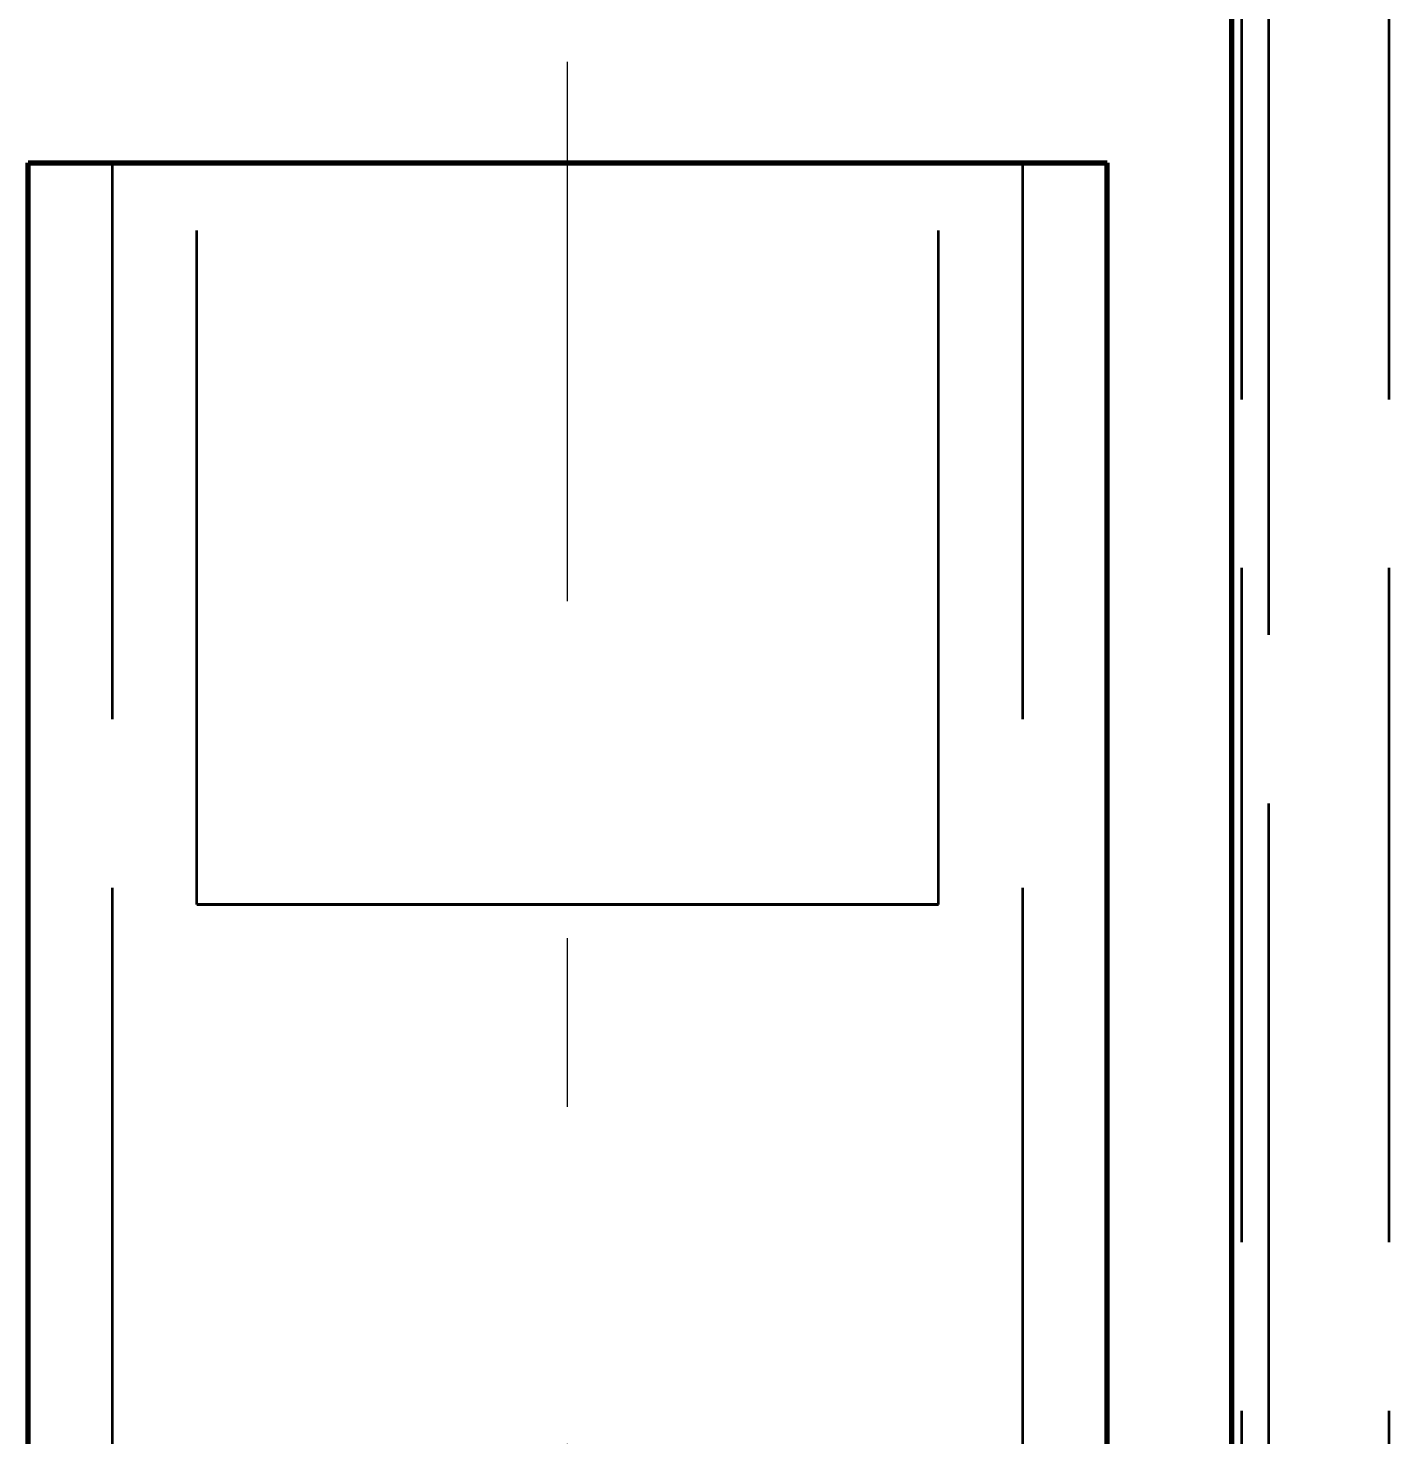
# Model space of a CAD drawing. Header units: millimetres. Extents: x 0 to 2208, y 0 to 420.
# Drawn here: x 78.81 to 86.91, y 178.59 to 186.94 of the extents above; entities that cross this region are included whole.
import ezdxf

# ---------------------------------------------------------------- set-up
doc = ezdxf.new("R2010")
doc.units = ezdxf.units.MM
doc.linetypes.add('IRAM-E-TRAZOS', pattern=[5, 4, -1])
doc.linetypes.add('IRAM-F-TRAZO-PUNTO', pattern=[20, 15, -2, 1, -2])
for name, color, linetype, lineweight in [('01-VISIBLE', 7, 'CONTINUOUS', 70), ('02-OCULTA', 4, 'IRAM-E-TRAZOS', 35), ('03-EJE', 1, 'IRAM-F-TRAZO-PUNTO', 18), ('04-COTA', 3, 'CONTINUOUS', 18)]:
    doc.layers.add(name, color=color, linetype=linetype, lineweight=lineweight)
doc.styles.add('ISO3098', font='isocpeur.ttf')
doc.dimstyles.new('FLAMA-IRAM', dxfattribs={"dimtxt": 3.5, "dimasz": 3.5, "dimexe": 2, "dimexo": 1.5, "dimgap": 1, "dimtad": 1, "dimdec": 1, "dimtxsty": 'ISO3098', "dimblk": 'IRAM_FLECHA', "dimblk1": 'IRAM_FLECHA', "dimblk2": 'IRAM_FLECHA', "dimcen": 2.5, "dimclrd": 256, "dimclre": 256, "dimclrt": 256, "dimazin": 3, "dimtfac": 1, "dimtmove": 0, "dimatfit": 3, "dimlwd": 18, "dimlwe": 18})

# ---------------------------------------------------------------- blocks, each defined once
blk = doc.blocks.new('IRAM_FLECHA')
blk.add_solid([(0, 0), (-1, 0.125), (-1, -0.125)])

msp = doc.modelspace()

# ---------------------------------------------------------------- linework, layer by layer
at = {"layer": '01-VISIBLE'}
for p, q in [((85.953, 164.8351), (85.953, 198.1376)), ((78.813, 177.8351), (78.813, 186.1351)), ((85.213, 177.8351), (85.213, 186.1351))]:
    msp.add_line(p, q, dxfattribs=at)
msp.add_lwpolyline([(78.813, 186.1351), (78.913, 186.1351), (79.013, 186.1351), (79.113, 186.1351), (79.213, 186.1351), (79.313, 186.1351), (79.413, 186.1351), (79.513, 186.1351), (79.613, 186.1351), (79.713, 186.1351), (79.813, 186.1351), (79.913, 186.1351), (80.013, 186.1351), (80.113, 186.1351), (80.213, 186.1351), (80.313, 186.1351), (80.413, 186.1351), (80.513, 186.1351), (80.613, 186.1351), (80.713, 186.1351), (80.813, 186.1351), (80.913, 186.1351), (81.013, 186.1351), (81.113, 186.1351), (81.213, 186.1351), (81.313, 186.1351), (81.413, 186.1351), (81.513, 186.1351), (81.613, 186.1351), (81.713, 186.1351), (81.813, 186.1351), (81.913, 186.1351), (82.013, 186.1351), (82.113, 186.1351), (82.213, 186.1351), (82.313, 186.1351), (82.413, 186.1351), (82.513, 186.1351), (82.613, 186.1351), (82.713, 186.1351), (82.813, 186.1351), (82.913, 186.1351), (83.013, 186.1351), (83.113, 186.1351), (83.213, 186.1351), (83.313, 186.1351), (83.413, 186.1351), (83.513, 186.1351), (83.613, 186.1351), (83.713, 186.1351), (83.813, 186.1351), (83.913, 186.1351), (84.013, 186.1351), (84.113, 186.1351), (84.213, 186.1351), (84.313, 186.1351), (84.413, 186.1351), (84.513, 186.1351), (84.613, 186.1351), (84.713, 186.1351), (84.813, 186.1351), (84.913, 186.1351), (85.013, 186.1351), (85.113, 186.1351), (85.213, 186.1351)], dxfattribs=at)
at = {"layer": '02-OCULTA'}
for p, q in [((86.173, 123.3351), (86.173, 217.5351)), ((86.013, 154.7326), (86.013, 198.1376)), ((86.013, 154.7326), (86.013, 198.1376)), ((86.8859, 154.7326), (86.8859, 198.1376)), ((79.313, 177.8351), (79.313, 186.1351)), ((79.813, 181.7351), (79.813, 186.1351)), ((84.213, 181.7351), (84.213, 186.1351)), ((84.713, 177.8351), (84.713, 186.1351))]:
    msp.add_line(p, q, dxfattribs=at)
for points in [[(85.213, 186.1351), (85.113, 186.1351), (85.013, 186.1351), (84.913, 186.1351), (84.813, 186.1351), (84.713, 186.1351), (84.613, 186.1351), (84.513, 186.1351), (84.413, 186.1351), (84.313, 186.1351), (84.213, 186.1351), (84.113, 186.1351), (84.013, 186.1351), (83.913, 186.1351), (83.813, 186.1351), (83.713, 186.1351), (83.613, 186.1351), (83.513, 186.1351), (83.413, 186.1351), (83.313, 186.1351), (83.213, 186.1351), (83.113, 186.1351), (83.013, 186.1351), (82.913, 186.1351), (82.813, 186.1351), (82.713, 186.1351), (82.613, 186.1351), (82.513, 186.1351), (82.413, 186.1351), (82.313, 186.1351), (82.213, 186.1351), (82.113, 186.1351), (82.013, 186.1351), (81.913, 186.1351), (81.813, 186.1351), (81.713, 186.1351), (81.613, 186.1351), (81.513, 186.1351), (81.413, 186.1351), (81.313, 186.1351), (81.213, 186.1351), (81.113, 186.1351), (81.013, 186.1351), (80.913, 186.1351), (80.813, 186.1351), (80.713, 186.1351), (80.613, 186.1351), (80.513, 186.1351), (80.413, 186.1351), (80.313, 186.1351), (80.213, 186.1351), (80.113, 186.1351), (80.013, 186.1351), (79.913, 186.1351), (79.813, 186.1351), (79.713, 186.1351), (79.613, 186.1351), (79.513, 186.1351), (79.413, 186.1351), (79.313, 186.1351), (79.213, 186.1351), (79.113, 186.1351), (79.013, 186.1351), (78.913, 186.1351), (78.813, 186.1351)], [(84.713, 186.1351), (84.613, 186.1351), (84.513, 186.1351), (84.413, 186.1351), (84.313, 186.1351), (84.213, 186.1351), (84.113, 186.1351), (84.013, 186.1351), (83.913, 186.1351), (83.813, 186.1351), (83.713, 186.1351), (83.613, 186.1351), (83.513, 186.1351), (83.413, 186.1351), (83.313, 186.1351), (83.213, 186.1351), (83.113, 186.1351), (83.013, 186.1351), (82.913, 186.1351), (82.813, 186.1351), (82.713, 186.1351), (82.613, 186.1351), (82.513, 186.1351), (82.413, 186.1351), (82.313, 186.1351), (82.213, 186.1351), (82.113, 186.1351), (82.013, 186.1351), (81.913, 186.1351), (81.813, 186.1351), (81.713, 186.1351), (81.613, 186.1351), (81.513, 186.1351), (81.413, 186.1351), (81.313, 186.1351), (81.213, 186.1351), (81.113, 186.1351), (81.013, 186.1351), (80.913, 186.1351), (80.813, 186.1351), (80.713, 186.1351), (80.613, 186.1351), (80.513, 186.1351), (80.413, 186.1351), (80.313, 186.1351), (80.213, 186.1351), (80.113, 186.1351), (80.013, 186.1351), (79.913, 186.1351), (79.813, 186.1351), (79.713, 186.1351), (79.613, 186.1351), (79.513, 186.1351), (79.413, 186.1351), (79.313, 186.1351)], [(79.313, 186.1351), (79.413, 186.1351), (79.513, 186.1351), (79.613, 186.1351), (79.713, 186.1351), (79.813, 186.1351), (79.913, 186.1351), (80.013, 186.1351), (80.113, 186.1351), (80.213, 186.1351), (80.313, 186.1351), (80.413, 186.1351), (80.513, 186.1351), (80.613, 186.1351), (80.713, 186.1351), (80.813, 186.1351), (80.913, 186.1351), (81.013, 186.1351), (81.113, 186.1351), (81.213, 186.1351), (81.313, 186.1351), (81.413, 186.1351), (81.513, 186.1351), (81.613, 186.1351), (81.713, 186.1351), (81.813, 186.1351), (81.913, 186.1351), (82.013, 186.1351), (82.113, 186.1351), (82.213, 186.1351), (82.313, 186.1351), (82.413, 186.1351), (82.513, 186.1351), (82.613, 186.1351), (82.713, 186.1351), (82.813, 186.1351), (82.913, 186.1351), (83.013, 186.1351), (83.113, 186.1351), (83.213, 186.1351), (83.313, 186.1351), (83.413, 186.1351), (83.513, 186.1351), (83.613, 186.1351), (83.713, 186.1351), (83.813, 186.1351), (83.913, 186.1351), (84.013, 186.1351), (84.113, 186.1351), (84.213, 186.1351), (84.313, 186.1351), (84.413, 186.1351), (84.513, 186.1351), (84.613, 186.1351), (84.713, 186.1351)], [(84.213, 186.1351), (84.113, 186.1351), (84.013, 186.1351), (83.913, 186.1351), (83.813, 186.1351), (83.713, 186.1351), (83.613, 186.1351), (83.513, 186.1351), (83.413, 186.1351), (83.313, 186.1351), (83.213, 186.1351), (83.113, 186.1351), (83.013, 186.1351), (82.913, 186.1351), (82.813, 186.1351), (82.713, 186.1351), (82.613, 186.1351), (82.513, 186.1351), (82.413, 186.1351), (82.313, 186.1351), (82.213, 186.1351), (82.113, 186.1351), (82.013, 186.1351), (81.913, 186.1351), (81.813, 186.1351), (81.713, 186.1351), (81.613, 186.1351), (81.513, 186.1351), (81.413, 186.1351), (81.313, 186.1351), (81.213, 186.1351), (81.113, 186.1351), (81.013, 186.1351), (80.913, 186.1351), (80.813, 186.1351), (80.713, 186.1351), (80.613, 186.1351), (80.513, 186.1351), (80.413, 186.1351), (80.313, 186.1351), (80.213, 186.1351), (80.113, 186.1351), (80.013, 186.1351), (79.913, 186.1351), (79.813, 186.1351)], [(79.813, 186.1351), (79.913, 186.1351), (80.013, 186.1351), (80.113, 186.1351), (80.213, 186.1351), (80.313, 186.1351), (80.413, 186.1351), (80.513, 186.1351), (80.613, 186.1351), (80.713, 186.1351), (80.813, 186.1351), (80.913, 186.1351), (81.013, 186.1351), (81.113, 186.1351), (81.213, 186.1351), (81.313, 186.1351), (81.413, 186.1351), (81.513, 186.1351), (81.613, 186.1351), (81.713, 186.1351), (81.813, 186.1351), (81.913, 186.1351), (82.013, 186.1351), (82.113, 186.1351), (82.213, 186.1351), (82.313, 186.1351), (82.413, 186.1351), (82.513, 186.1351), (82.613, 186.1351), (82.713, 186.1351), (82.813, 186.1351), (82.913, 186.1351), (83.013, 186.1351), (83.113, 186.1351), (83.213, 186.1351), (83.313, 186.1351), (83.413, 186.1351), (83.513, 186.1351), (83.613, 186.1351), (83.713, 186.1351), (83.813, 186.1351), (83.913, 186.1351), (84.013, 186.1351), (84.113, 186.1351), (84.213, 186.1351)], [(84.213, 181.7351), (84.113, 181.7351), (84.013, 181.7351), (83.913, 181.7351), (83.813, 181.7351), (83.713, 181.7351), (83.613, 181.7351), (83.513, 181.7351), (83.413, 181.7351), (83.313, 181.7351), (83.213, 181.7351), (83.113, 181.7351), (83.013, 181.7351), (82.913, 181.7351), (82.813, 181.7351), (82.713, 181.7351), (82.613, 181.7351), (82.513, 181.7351), (82.413, 181.7351), (82.313, 181.7351), (82.213, 181.7351), (82.113, 181.7351), (82.013, 181.7351), (81.913, 181.7351), (81.813, 181.7351), (81.713, 181.7351), (81.613, 181.7351), (81.513, 181.7351), (81.413, 181.7351), (81.313, 181.7351), (81.213, 181.7351), (81.113, 181.7351), (81.013, 181.7351), (80.913, 181.7351), (80.813, 181.7351), (80.713, 181.7351), (80.613, 181.7351), (80.513, 181.7351), (80.413, 181.7351), (80.313, 181.7351), (80.213, 181.7351), (80.113, 181.7351), (80.013, 181.7351), (79.913, 181.7351), (79.813, 181.7351)], [(79.813, 181.7351), (79.913, 181.7351), (80.013, 181.7351), (80.113, 181.7351), (80.213, 181.7351), (80.313, 181.7351), (80.413, 181.7351), (80.513, 181.7351), (80.613, 181.7351), (80.713, 181.7351), (80.813, 181.7351), (80.913, 181.7351), (81.013, 181.7351), (81.113, 181.7351), (81.213, 181.7351), (81.313, 181.7351), (81.413, 181.7351), (81.513, 181.7351), (81.613, 181.7351), (81.713, 181.7351), (81.813, 181.7351), (81.913, 181.7351), (82.013, 181.7351), (82.113, 181.7351), (82.213, 181.7351), (82.313, 181.7351), (82.413, 181.7351), (82.513, 181.7351), (82.613, 181.7351), (82.713, 181.7351), (82.813, 181.7351), (82.913, 181.7351), (83.013, 181.7351), (83.113, 181.7351), (83.213, 181.7351), (83.313, 181.7351), (83.413, 181.7351), (83.513, 181.7351), (83.613, 181.7351), (83.713, 181.7351), (83.813, 181.7351), (83.913, 181.7351), (84.013, 181.7351), (84.113, 181.7351), (84.213, 181.7351)]]:
    msp.add_lwpolyline(points, dxfattribs=at)
at = {"layer": '03-EJE'}
msp.add_line((82.013, 143.5351), (82.013, 186.7351), dxfattribs=at)

# ---------------------------------------------------------------- dimensions: what is measured, and where the dimension line sits
at = {"layer": '04-COTA'}
msp.add_linear_dim(base=(67.813, 123.3351), p1=(86.013, 123.3351), p2=(102.013, 233.1503), angle=90, dimstyle='FLAMA-IRAM', override={"dimlfac": 5}, dxfattribs=at).render()

doc.saveas('drawing.dxf')
